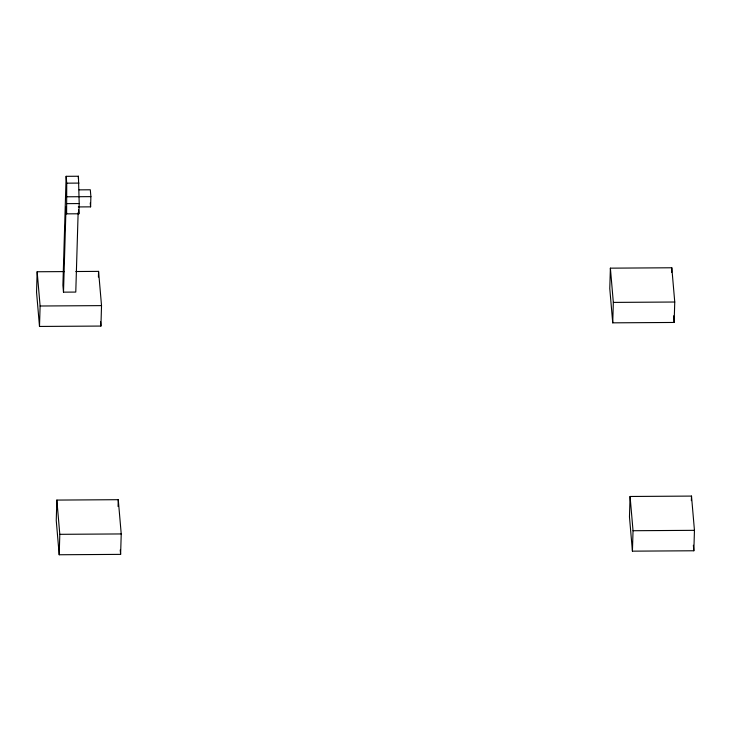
<?xml version="1.0" encoding="UTF-8"?>
<svg xmlns="http://www.w3.org/2000/svg" width="731" height="731" viewBox="0 0 731 731"><rect width="100%" height="100%" fill="white"/><g stroke="black" fill="none" stroke-linecap="round" stroke-linejoin="round"><path stroke-width="1.1" d="M64.456 271.594L37.153 271.758L36.55 292.199L39.501 326.446L100.924 326.063L101.527 305.622L98.575 271.375L75.823 271.521M39.501 326.446L40.114 306.006L37.153 271.758M63.496 292.153L66.028 207.01L66.612 213.854L78.893 213.781L79.204 203.565L78.427 176.244L66.137 176.317L62.903 285.309L63.496 292.153L75.777 292.08L78.135 212.611M56.854 500.077L56.25 520.509L59.202 554.756L120.615 554.372L121.227 533.941L118.267 499.693L56.854 500.077L59.805 534.324L59.202 554.756M66.612 213.854L66.731 183.17L66.137 176.317M78.354 178.51L78.427 176.244M78.308 206.928L90.589 206.855L90.891 196.639L90.306 189.786L79.14 189.859M98.402 277.049L98.575 271.375M118.066 506.501L118.267 499.693M610.385 268.158L609.773 288.59L612.733 322.837L674.146 322.453L674.75 302.022L671.798 267.774L610.385 268.158L613.336 302.406L612.733 322.837M630.076 496.477L629.473 516.908L632.425 551.156L693.847 550.772L694.45 530.331L691.499 496.084L630.076 496.477L633.037 530.724L632.425 551.156M671.661 272.316L671.798 267.774M691.362 500.625L691.499 496.084M66.731 183.17L79.012 183.088M66.329 196.794L90.891 196.639M66.914 203.638L79.204 203.565M40.114 306.006L101.527 305.622M613.336 302.406L674.75 302.022M59.805 534.324L121.227 533.941M633.037 530.724L694.45 530.331M673.571 315.829L674.146 322.453M693.363 545.244L693.847 550.772M90.251 202.944L90.589 206.855M100.54 321.64L100.924 326.063M120.24 549.959L120.615 554.372M78.564 209.87L78.893 213.781"/></g></svg>
